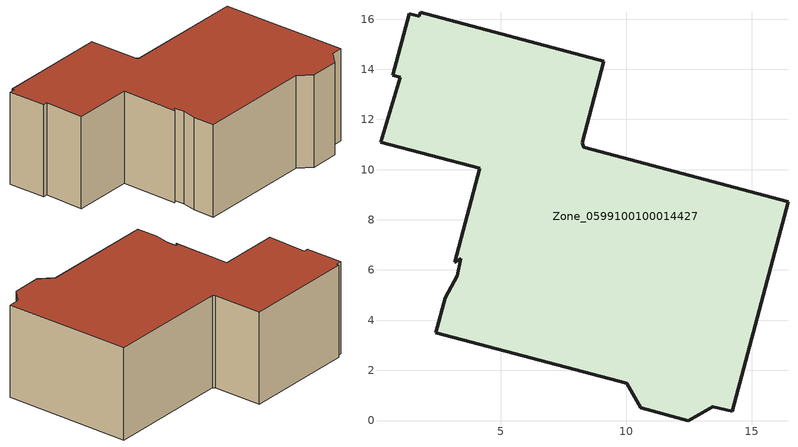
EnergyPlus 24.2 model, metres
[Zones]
Zone_0599100100014427
 floor ground (C_G): 1.75,16.12 1.79,16.26 9.11,14.32 8.25,11.07 8.31,10.9 16.45,8.73 14.22,0.37 13.45,0.56 12.47,0 10.58,0.5 10.02,1.48 2.41,3.51 2.78,4.89 3.26,5.77 3.41,6.46 3.16,6.31 4.16,10.05 0.2,11.1 1,13.69 0.69,13.77 1.35,16.22 z0
 wall outside (C_F): 8.25,11.07 9.11,14.32 1.79,16.26 1.75,16.12 1.35,16.22 0.69,13.77 1,13.69 0.2,11.1 4.16,10.05 3.16,6.31 3.41,6.46 3.26,5.77 2.78,4.89 2.41,3.51 10.02,1.48 10.58,0.5 12.47,0 13.45,0.56 14.22,0.37 16.45,8.73 8.31,10.9 8.25,11.07 z0:6.22
 roof outside (C_R): 3.41,6.46 3.26,5.77 2.78,4.89 2.41,3.51 10.02,1.48 10.58,0.5 12.47,0 13.45,0.56 14.22,0.37 16.45,8.73 8.31,10.9 8.25,11.07 9.11,14.32 1.79,16.26 1.75,16.12 1.35,16.22 0.69,13.77 1,13.69 0.2,11.1 4.16,10.05 3.16,6.31 z6.22
[BUILDING]
Pand.0599100100014427: North Axis=0; Terrain=City; Loads Convergence Tolerance Value=0.04; Temperature Convergence Tolerance Value=0.4; Solar Distribution=FullExterior; Maximum Number of Warmup Days=25; Minimum Number of Warmup Days=1
[Site:Location]
Rotterdam.The.Hague.AP_ZH_NLD Design_Conditions: Latitude=51.96; Longitude=4.45; Time Zone=1; Elevation=-4.5
[SITE:GROUNDTEMPERATURE:BUILDINGSURFACE]
18, 18, 18, 18, 18, 18, 18, 18, 18, 18, 18, 18
[MATERIAL] Thermal Absorptance=0.9; Solar Absorptance=0.7; Visible Absorptance=0.7
Name | Roughness | Thickness | Conductivity | Density | Specific Heat
G.D.2015-2018 | MediumSmooth | 0.15 | 0.0428571 | 540 | 1210
F.D.2015-2018 | Rough | 0.3 | 0.0666667 | 1920 | 840
R.D.2015-2018 | MediumRough | 0.2 | 0.0333333 | 1500 | 1000
[CONSTRUCTION]
C_G: G.D.2015-2018
C_F: F.D.2015-2018
C_R: R.D.2015-2018
[ZONE]
Zone_0599100100014427: Type=1; Multiplier=1; Ceiling Height=Autocalculate; Volume=Autocalculate; Floor Area=autocalculate; Part of Total Floor Area=Yes
[ZONEINFILTRATION:DESIGNFLOWRATE]
Infil_Zone_0599100100014427: Zone or ZoneList or Space or SpaceList=Zone_0599100100014427; Schedule=AlwaysOn; Design Flow Rate Calculation Method=Flow/Area; Flow Rate per Floor Area=0.0021; Constant Term Coefficient=1; Temperature Term Coefficient=0; Velocity Term Coefficient=0; Velocity Squared Term Coefficient=0
[HVACTEMPLATE:ZONE:IDEALLOADSAIRSYSTEM]
Zone_0599100100014427: Maximum Heating Supply Air Temperature=50; Minimum Cooling Supply Air Temperature=13; Maximum Heating Supply Air Humidity Ratio=0.0156; Minimum Cooling Supply Air Humidity Ratio=0.0077; Heating Limit=NoLimit; Cooling Limit=NoLimit; Dehumidification Control Type=ConstantSensibleHeatRatio; Cooling Sensible Heat Ratio=0.7; Dehumidification Setpoint=60; Humidification Control Type=None; Humidification Setpoint=30; Outdoor Air Method=None; Outdoor Air Flow Rate per Person=0.00944; Outdoor Air Flow Rate per Zone Floor Area=0; Outdoor Air Flow Rate per Zone=0; Demand Controlled Ventilation Type=None; Outdoor Air Economizer Type=NoEconomizer; Heat Recovery Type=None; Sensible Heat Recovery Effectiveness=0.7; Latent Heat Recovery Effectiveness=0.65
[ZONECONTROL:THERMOSTAT]
ThermostatControl_Zone_0599100100014427: Zone or ZoneList=Zone_0599100100014427; Control Type Schedule=DualSetpointControlType; Control 1=Thermostat_Zone_0599100100014427; Temperature Difference Between Cutout And Setpoint=0
[THERMOSTATSETPOINT:DUALSETPOINT]
Thermostat_Zone_0599100100014427: Heating Setpoint Temperature Schedule=HeatingSetpoint_Zone_0599100100014427; Cooling Setpoint Temperature Schedule=CoolingSetpoint_Zone_0599100100014427
[SCHEDULE:COMPACT]
HeatingSetpoint_Zone_0599100100014427: Through: 12/31, For: AllDays, Until: 24:00, 21
CoolingSetpoint_Zone_0599100100014427: Through: 12/31, For: AllDays, Until: 24:00, 24
DualSetpointControlType: Through: 12/31, For: AllDays, Until: 24:00, 4
AlwaysOn: Through: 12/31, For: AllDays, Until: 24:00, 1
